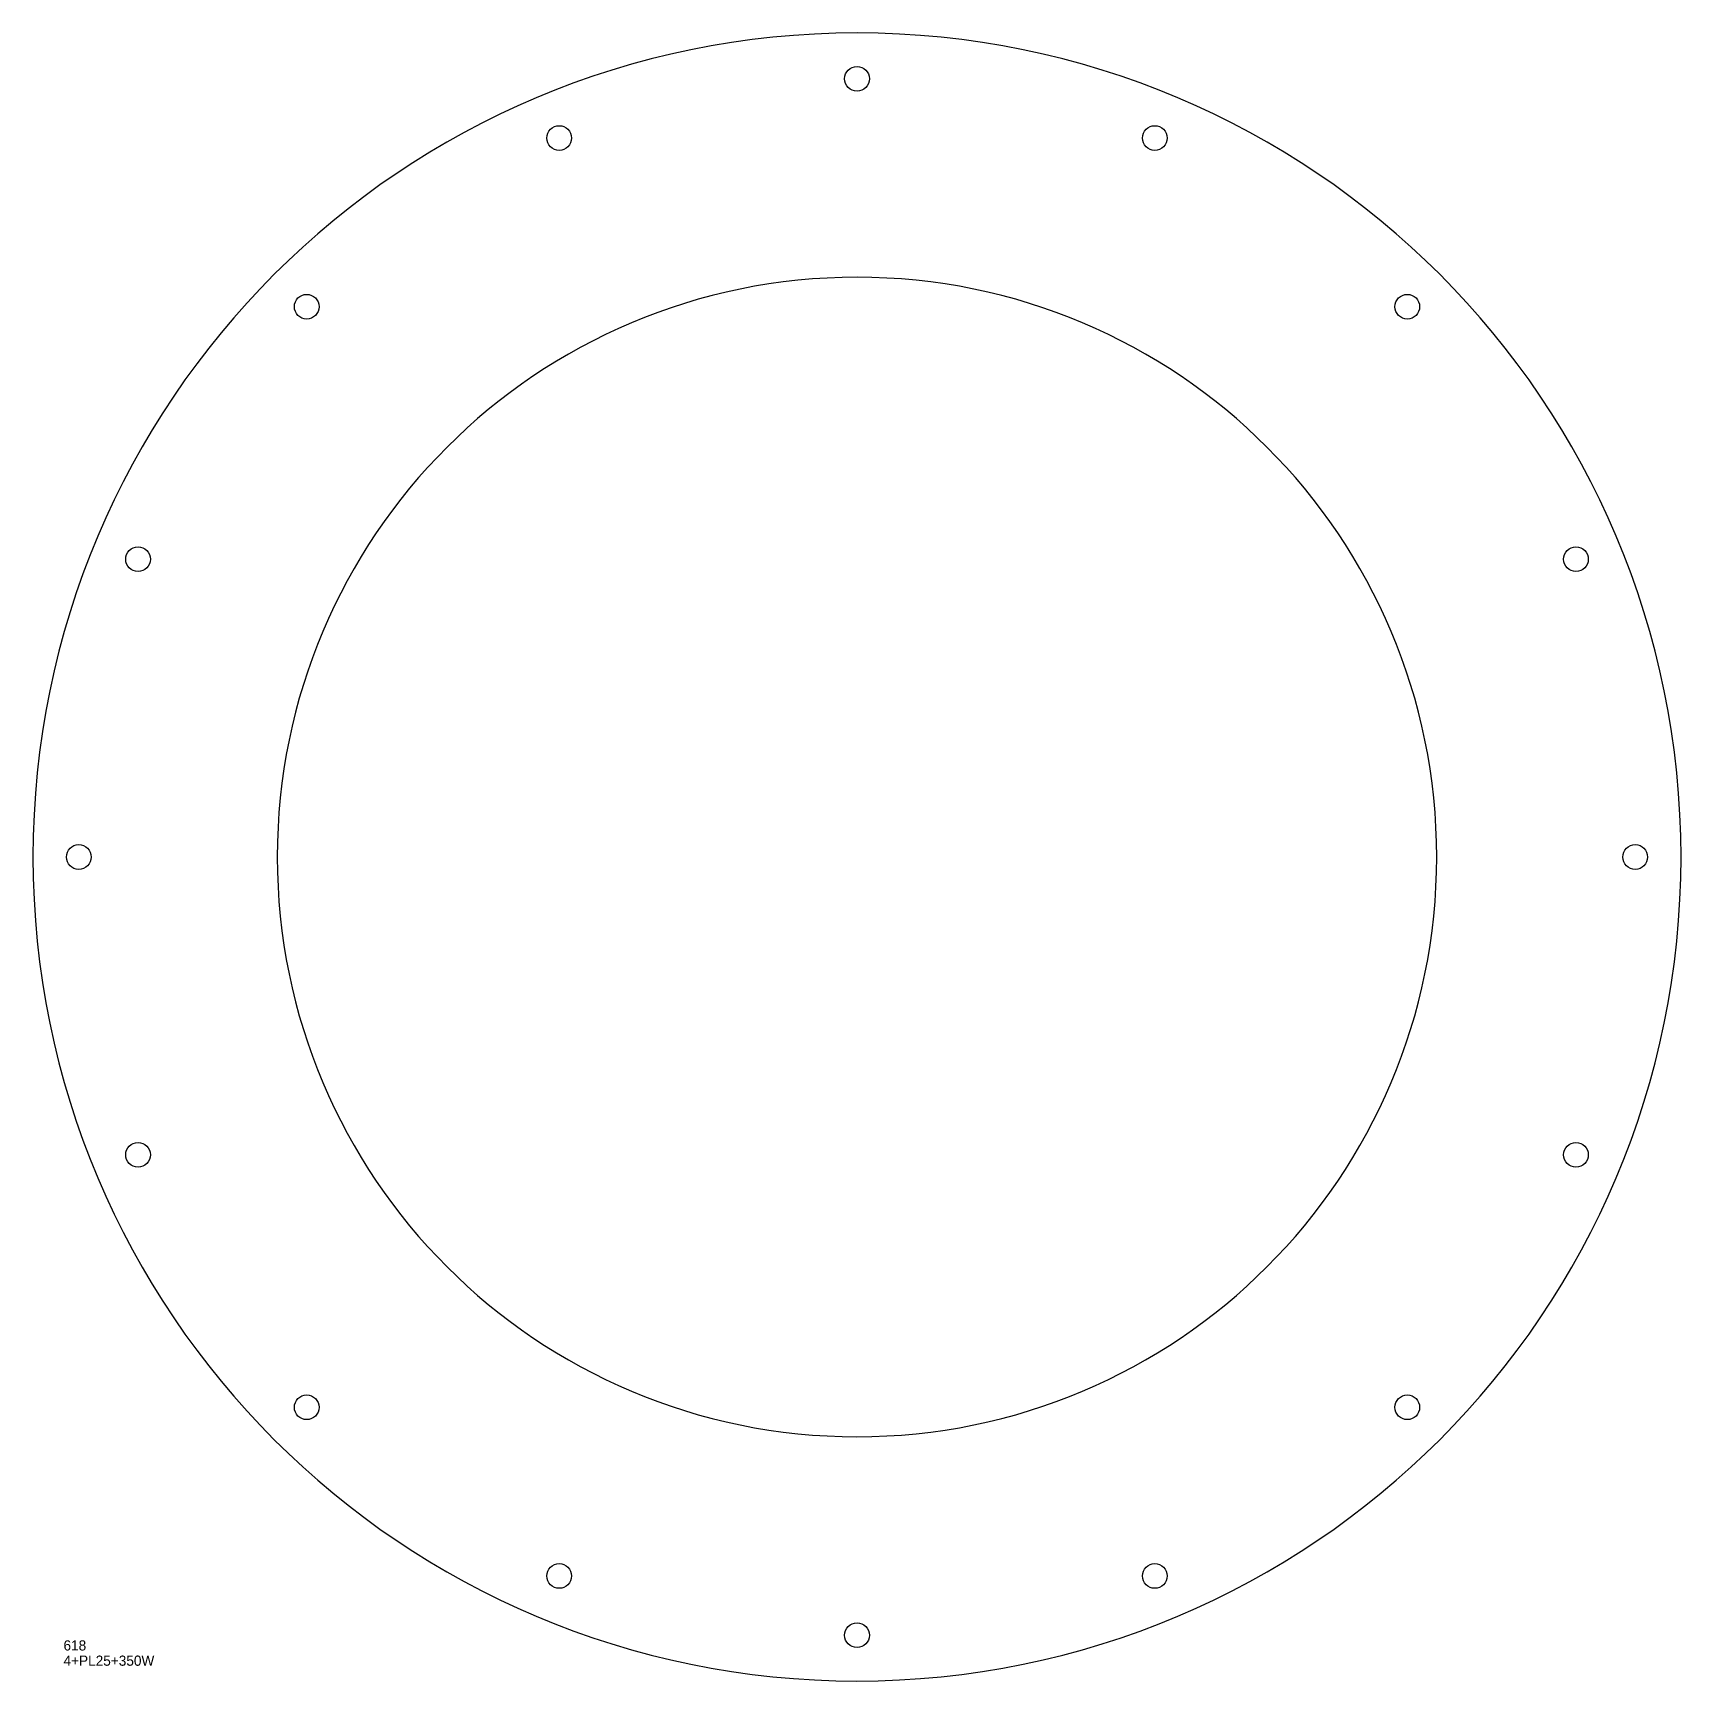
# Model space of a CAD drawing. Extents: x 0 to 1619, y 0 to 1619.
import ezdxf

# ---------------------------------------------------------------- set-up
doc = ezdxf.new("R2010")
doc.units = 0
for name, color, linetype in [('24', 7, 'CONTINUOUS'), ('CUT', 7, 'CONTINUOUS'), ('CUTOUT', 4, 'CONTINUOUS'), ('SCRIBE', 3, 'CONTINUOUS'), ('TEXT', 7, 'CONTINUOUS')]:
    doc.layers.add(name, color=color, linetype=linetype)

msp = doc.modelspace()

# ---------------------------------------------------------------- linework, layer by layer
at = {"layer": '24', "color": 7, "linetype": 'CONTINUOUS'}
for centre in [(809.5, 1574), (516.94, 1515.81), (1102.06, 1515.81), (268.92, 1350.08), (1350.08, 1350.08), (103.19, 1102.06), (1515.81, 1102.06), (45, 809.5), (1574, 809.5), (103.19, 516.94), (1515.81, 516.94), (268.92, 268.92), (1350.08, 268.92), (516.94, 103.19), (1102.06, 103.19), (809.5, 45)]:
    msp.add_circle(centre, 12.12, dxfattribs=at)
at = {"layer": 'CUT', "color": 7, "linetype": 'CONTINUOUS'}
for start, end in [(0, 180), (180, 0)]:
    msp.add_arc((809.5, 809.5), 809.5, start, end, dxfattribs=at)
at = {"layer": 'CUTOUT', "color": 4, "linetype": 'CONTINUOUS'}
for start, end in [(0, 180), (180, 0)]:
    msp.add_arc((809.5, 809.5), 569.5, start, end, dxfattribs=at)

# ---------------------------------------------------------------- texts
at = {"layer": 'SCRIBE', "color": 3}
msp.add_text('618', height=10, dxfattribs=at).set_placement((30, 30))
at = {"layer": 'TEXT', "color": 7}
msp.add_text('4+PL25+350W', height=10, dxfattribs=at).set_placement((30, 15))

doc.saveas('drawing.dxf')
